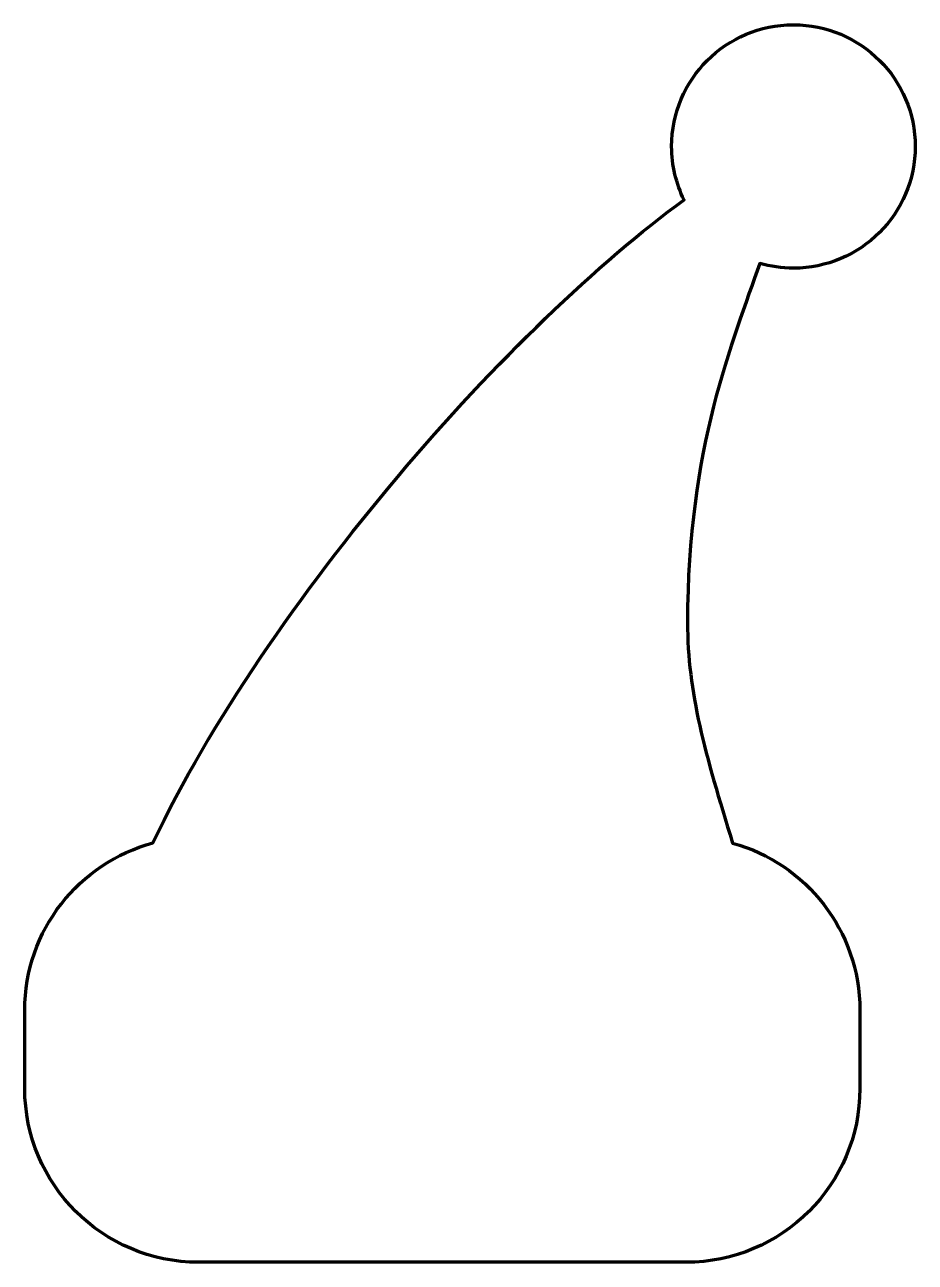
# Model space of a CAD drawing. Header units: inches. Extents: x 1 to 310, y 1 to 431.
import ezdxf

# ---------------------------------------------------------------- set-up
doc = ezdxf.new("R2010")
doc.units = ezdxf.units.IN
doc.header["$MEASUREMENT"] = 0
doc.layers.add('Layer 1', color=7, linetype='Continuous')

# ---------------------------------------------------------------- blocks, each defined once
blk = doc.blocks.new('block 2')
at = {"layer": 'Layer 1', "color": 7, "lineweight": 70}
blk.add_open_spline([(230.55, 1), (263.9, 1), (290.94, 28.04), (290.94, 61.39), (290.94, 61.39), (290.94, 88.54), (290.94, 88.54), (290.94, 116.26), (272.23, 139.57), (246.76, 146.66), (237.22, 177.56), (231.1, 198.88), (231.1, 223.37), (231.1, 283.94), (246.81, 321.06), (256.21, 348.08), (259.92, 347.02), (263.82, 346.42), (267.87, 346.42), (291.23, 346.42), (310.16, 365.35), (310.16, 388.71), (310.16, 412.07), (291.23, 431), (267.87, 431), (244.51, 431), (225.58, 412.07), (225.58, 388.71), (225.58, 382.03), (227.16, 375.75), (229.92, 370.13), (170.86, 327.46), (85.39, 230.82), (45.49, 146.74), (19.86, 139.75), (1, 116.38), (1, 88.54), (1, 88.54), (1, 61.39), (1, 61.39), (1, 28.04), (28.04, 1), (61.39, 1), (61.39, 1), (230.55, 1), (230.55, 1)], degree=3, knots=[0, 0, 0, 0, 1, 1, 1, 2, 2, 2, 3, 3, 3, 4, 4, 4, 5, 5, 5, 6, 6, 6, 7, 7, 7, 8, 8, 8, 9, 9, 9, 10, 10, 10, 11, 11, 11, 12, 12, 12, 13, 13, 13, 14, 14, 14, 15, 15, 15, 15], dxfattribs=at)

msp = doc.modelspace()

# ---------------------------------------------------------------- block references
at = {"layer": 'Layer 1'}
msp.add_blockref('block 2', (0, 0), dxfattribs=at)

doc.saveas('drawing.dxf')
